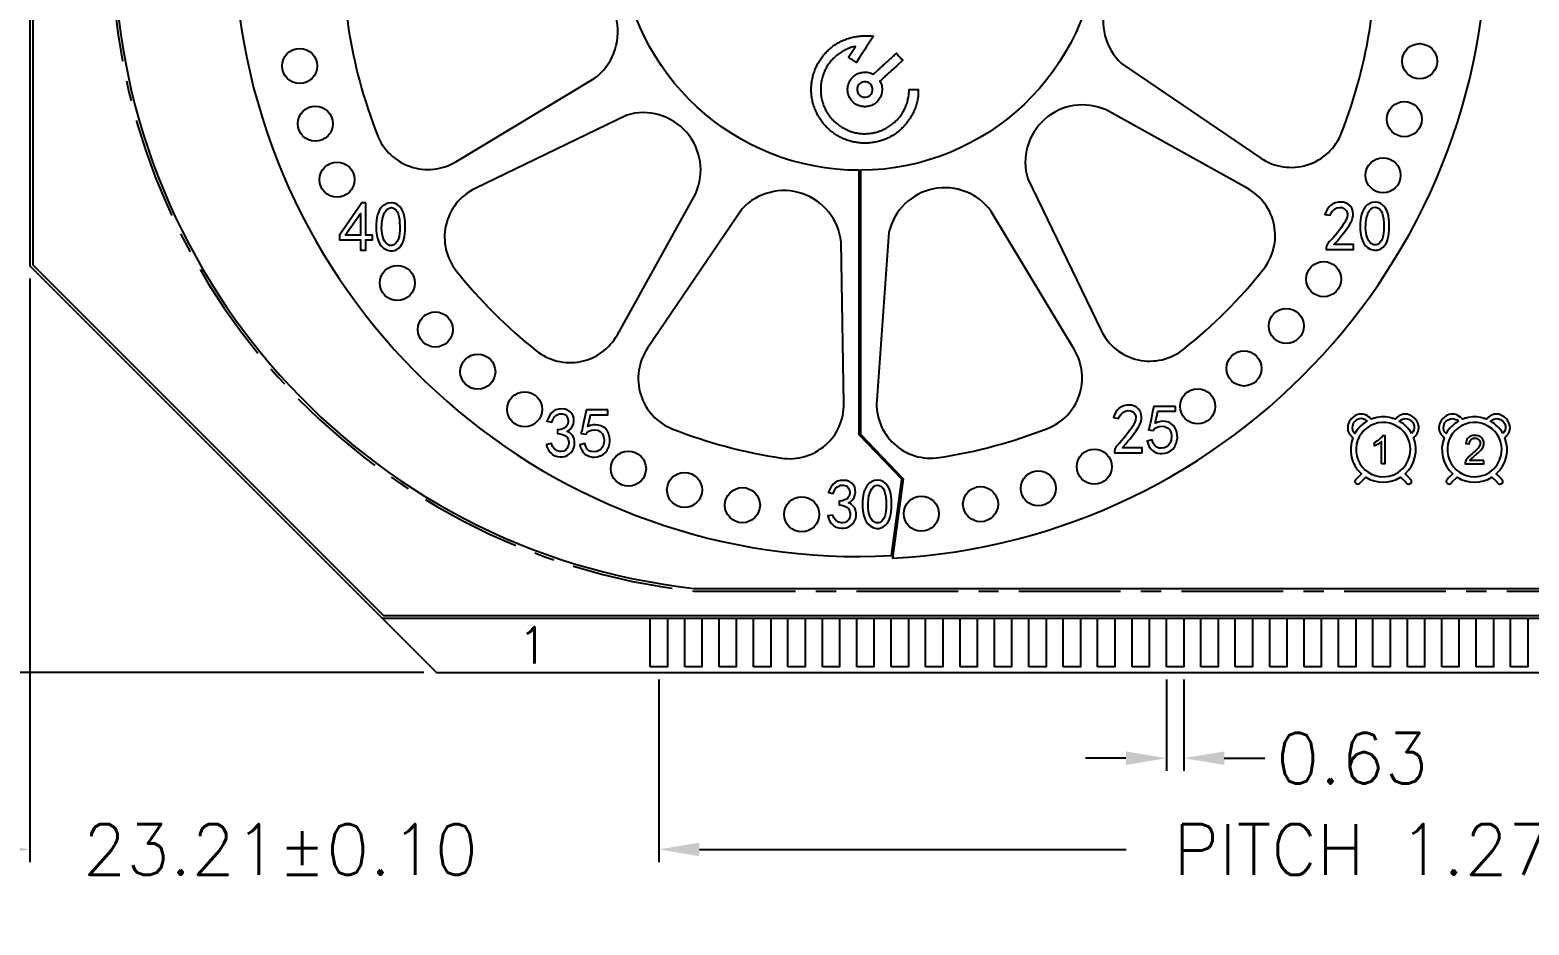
# Model space of a CAD drawing. Header units: millimetres. Extents: x 1653 to 3206, y -200 to 97.
# Drawn here: x 1943.1 to 1998.4, y -145.2 to -112.2 of the extents above; entities that cross this region are included whole.
import ezdxf
from ezdxf.enums import TextEntityAlignment as Align

# ---------------------------------------------------------------- set-up
doc = ezdxf.new("R2010")
doc.units = ezdxf.units.MM
doc.header["$LTSCALE"] = 3
doc.linetypes.add('CENTER', pattern=[2, 1.25, -0.25, 0.25, -0.25])
for name, color, linetype in [('DIM', 4, 'Continuous'), ('PR', 8, 'Continuous'), ('PR2', 7, 'Continuous'), ('PR3', 7, 'Continuous')]:
    doc.layers.add(name, color=color, linetype=linetype)
doc.styles.add('romans', font='romans.shx')
doc.styles.get("Standard").update_dxf_attribs({"font": 'simplex.shx'})
doc.dimstyles.new('LCDDIM', dxfattribs={"dimtxt": 1, "dimasz": 0.8, "dimexe": 0.35, "dimexo": 0.35, "dimgap": 0.396, "dimtad": 0, "dimzin": 0, "dimdsep": 46, "dimtxsty": 'Standard', "dimcen": 0, "dimclrd": 256, "dimclre": 256, "dimclrt": 256, "dimadec": 0, "dimazin": 0, "dimtfac": 1, "dimtofl": 0, "dimtmove": 0, "dimatfit": 0, "dimfxl": 0, "dimlwd": -1, "dimlwe": -1, "dimarcsym": 0})

# ---------------------------------------------------------------- blocks, each defined once
blk = doc.blocks.new('*D10')
at = {"layer": 'Defpoints', "color": 0}
for p in [(1943.106, -112.901), (1938.74, -135.901), (1958.106, -135.901)]:
    blk.add_point(p, dxfattribs=at)
at = {"layer": 'DIM'}
for p, q in [((1942.639, -112.901), (1938.273, -112.901)), ((1938.74, -114.397), (1938.74, -120.287)), ((1938.74, -134.405), (1938.74, -128.515)), ((1957.639, -135.901), (1938.273, -135.901))]:
    blk.add_line(p, q, dxfattribs=at)
for points in [[(1938.491, -114.397), (1938.989, -114.397), (1938.74, -112.901)], [(1938.491, -134.405), (1938.989, -134.405), (1938.74, -135.901)]]:
    blk.add_solid(points, dxfattribs=at)
at = {"layer": 'DIM', "insert": (1938.74, -124.401), "char_height": 1.87, "attachment_point": 5, "rotation": 90}
blk.add_mtext('23.00', dxfattribs=at)
blk = doc.blocks.new('*D11')
at = {"layer": 'Defpoints', "color": 0}
for p in [(1938.74, -104.901), (1943.106, -104.901), (1943.106, -112.901)]:
    blk.add_point(p, dxfattribs=at)
at = {"layer": 'DIM'}
for p, q in [((1938.74, -103.405), (1938.74, -101.909)), ((1942.639, -104.901), (1938.273, -104.901)), ((1942.639, -112.901), (1938.273, -112.901)), ((1938.74, -114.397), (1938.74, -115.893))]:
    blk.add_line(p, q, dxfattribs=at)
for points in [[(1938.491, -103.405), (1938.989, -103.405), (1938.74, -104.901)], [(1938.491, -114.397), (1938.989, -114.397), (1938.74, -112.901)]]:
    blk.add_solid(points, dxfattribs=at)
at = {"layer": 'DIM', "insert": (1938.74, -94.901), "char_height": 1.87, "attachment_point": 5, "rotation": 90}
blk.add_mtext('MAX 8.00', dxfattribs=at)
blk = doc.blocks.new('*D70')
at = {"layer": 'Defpoints', "color": 0, "ltscale": 5.568232}
for p in [(1943.106, -120.901), (1966.316, -135.701), (1943.106, -142.433)]:
    blk.add_point(p, dxfattribs=at)
at = {"layer": 'DIM', "ltscale": 5.568232}
for p, q in [((1943.106, -121.369), (1943.106, -142.901)), ((1966.316, -136.169), (1966.316, -142.901)), ((1941.61, -142.433), (1940.114, -142.433)), ((1967.812, -142.433), (1969.308, -142.433))]:
    blk.add_line(p, q, dxfattribs=at)
for points in [[(1941.61, -142.184), (1941.61, -142.682), (1943.106, -142.433)], [(1967.812, -142.184), (1967.812, -142.682), (1966.316, -142.433)]]:
    blk.add_solid(points, dxfattribs=at)
at = {"layer": 'DIM', "ltscale": 5.568232, "insert": (1952.35, -142.433), "char_height": 1.87, "attachment_point": 5}
blk.add_mtext('23.21%%p0.10', dxfattribs=at)
blk = doc.blocks.new('*D71')
at = {"layer": 'Defpoints', "color": 0, "ltscale": 5.568232}
for p in [(1966.316, -135.701), (2032.356, -135.701), (2032.356, -142.433)]:
    blk.add_point(p, dxfattribs=at)
at = {"layer": 'DIM', "ltscale": 5.568232}
for p, q in [((1966.316, -136.169), (1966.316, -142.901)), ((2032.356, -136.169), (2032.356, -142.901)), ((1967.812, -142.433), (1983.557, -142.433)), ((2030.86, -142.433), (2015.115, -142.433))]:
    blk.add_line(p, q, dxfattribs=at)
for points in [[(1967.812, -142.184), (1967.812, -142.682), (1966.316, -142.433)], [(2030.86, -142.184), (2030.86, -142.682), (2032.356, -142.433)]]:
    blk.add_solid(points, dxfattribs=at)
at = {"layer": 'DIM', "ltscale": 5.568232, "insert": (1999.336, -142.433), "char_height": 1.87, "attachment_point": 5}
blk.add_mtext('PITCH 1.27X52=66.04', dxfattribs=at)
blk = doc.blocks.new('*D73')
at = {"layer": 'Defpoints', "color": 0, "ltscale": 5.568232}
for p in [(1985.049, -135.701), (1985.684, -135.701), (1985.684, -139.067)]:
    blk.add_point(p, dxfattribs=at)
at = {"layer": 'DIM', "ltscale": 5.568232}
for p, q in [((1985.049, -136.169), (1985.049, -139.535)), ((1985.684, -136.169), (1985.684, -139.535)), ((1983.553, -139.067), (1982.057, -139.067)), ((1987.18, -139.067), (1988.676, -139.067))]:
    blk.add_line(p, q, dxfattribs=at)
for points in [[(1983.553, -138.818), (1983.553, -139.316), (1985.049, -139.067)], [(1987.18, -138.818), (1987.18, -139.316), (1985.684, -139.067)]]:
    blk.add_solid(points, dxfattribs=at)
at = {"layer": 'DIM', "ltscale": 5.568232, "insert": (1991.899, -139.067), "char_height": 1.87, "attachment_point": 5}
blk.add_mtext('0.63', dxfattribs=at)

msp = doc.modelspace()

# ---------------------------------------------------------------- linework, layer by layer
msp.add_line((1956.106, -133.901), (2045.106, -133.901))
at = {"linetype": 'Continuous'}
msp.add_lwpolyline([(1943.106, -96.901), (1943.106, -120.901), (1958.106, -135.901), (2043.106, -135.901), (2058.106, -120.901), (2058.106, -96.901), (2043.106, -81.901), (1958.106, -81.901)], close=True, dxfattribs=at)
at = {"linetype": 'CENTER'}
msp.add_lwpolyline([(2034.546, -84.901), (1967.606, -84.901, 0.895837), (1967.606, -132.901), (2034.546, -132.901, 0.856686)], format="xyb", close=True, dxfattribs=at)
for points in [[(1955.926, -116.076, 0.464472), (1958.819, -117.062), (1963.926, -113.995, 0.643485), (1963.166, -110.22), (1956.969, -109.768, 0.482284), (1954.847, -112.069, 0.0547)], [(1992.583, -111.982, 0.464472), (1990.571, -109.681), (1984.615, -109.785, 0.643485), (1983.385, -113.433), (1988.526, -116.924, 0.482284), (1991.514, -115.992, 0.0547)], [(1988.622, -121.037, 0.464472), (1988.03, -118.038), (1982.82, -115.15, 0.643485), (1979.93, -117.695), (1982.638, -123.288, 0.482284), (1985.691, -123.975, 0.0547)], [(1961.787, -124.033, 0.464472), (1964.786, -123.442), (1967.674, -118.232, 0.643485), (1965.129, -115.342), (1959.536, -118.049, 0.482284), (1958.849, -121.103, 0.0547)], [(1970.842, -127.995, 0.464472), (1973.143, -125.983), (1973.039, -120.026, 0.643485), (1969.39, -118.797), (1965.9, -123.938, 0.482284), (1966.832, -126.926, 0.0547)], [(1980.664, -126.898, 0.464472), (1981.651, -124.005), (1978.583, -118.898, 0.643485), (1974.808, -119.658), (1974.356, -125.855, 0.482284), (1976.657, -127.977, 0.0547)], [(1991.758, -126.74, 0.263924), (1991.841, -127.155, 0.05139), (1991.93, -127.241, 0.313494), (1992.244, -128.578), (1992.081, -128.742, 0.028654), (1992.026, -128.802, 0.02584), (1992.015, -128.817, 0.37713), (1992.025, -128.914, 0.079179), (1992.073, -128.95, 0.280677), (1992.154, -128.95, 0.077129), (1992.196, -128.914, -0.005709), (1992.242, -128.864), (1992.406, -128.7, 0.28954), (1993.691, -128.7), (1993.855, -128.864, -0.018175), (1993.891, -128.903), (1993.9, -128.913, 0.055985), (1993.936, -128.946, 0.300846), (1994.022, -128.951, 0.080674), (1994.07, -128.915, 0.317747), (1994.09, -128.834, 0.107409), (1994.042, -128.768, 0.004445), (1994.016, -128.741), (1993.853, -128.578, 0.313494), (1994.167, -127.241, 0.042872), (1994.246, -127.166, 0.302661), (1994.321, -126.693, 0.209217), (1993.996, -126.395, 0.270778), (1993.571, -126.481, 0.047315), (1993.491, -126.564, 0.021781), (1993.362, -126.52, 0.150408), (1992.742, -126.518, 0.02318), (1992.606, -126.564, 0.045946), (1992.527, -126.482, 0.302012), (1992.053, -126.413, 0.209477)], [(1991.959, -127.039, 0.042316), (1992.002, -127.09, -0.142816), (1992.455, -126.637, 0.049341), (1992.396, -126.589, 0.268904), (1992.098, -126.568, 0.160211), (1991.94, -126.72, 0.289223)], [(1994.051, -127.683, 2.414605), (1993.048, -128.686, 0.414094)], [(1994.095, -127.09, 0.14274), (1993.642, -126.637, -0.035863), (1993.685, -126.599, -0.296562), (1994.012, -126.575, -0.160212), (1994.164, -126.734, -0.268924), (1994.143, -127.032, -0.049335)], [(1997.224, -128.864, -0.01823), (1997.26, -128.903), (1997.269, -128.913, 0.05603), (1997.305, -128.946, 0.301348), (1997.391, -128.951, 0.080266), (1997.439, -128.915, 0.317606), (1997.459, -128.834, 0.088835), (1997.429, -128.788, 0.017769), (1997.385, -128.742), (1997.222, -128.578, 0.313387), (1997.536, -127.241, 0.042874), (1997.615, -127.166, 0.302625), (1997.69, -126.693, 0.209215), (1997.365, -126.395, 0.270789), (1996.94, -126.481, 0.047312), (1996.86, -126.564, 0.021782), (1996.731, -126.52, 0.150394), (1996.111, -126.518, 0.023168), (1995.975, -126.564, 0.04595), (1995.896, -126.482, 0.30205), (1995.422, -126.413, 0.209454), (1995.127, -126.74, 0.263908), (1995.21, -127.155, 0.051395), (1995.298, -127.241, 0.313387), (1995.613, -128.578), (1995.45, -128.741, 0.028457), (1995.394, -128.802, 0.025792), (1995.384, -128.817, 0.377004), (1995.394, -128.914, 0.079563), (1995.442, -128.95, 0.28026), (1995.523, -128.95, 0.077052), (1995.565, -128.914, -0.005663), (1995.611, -128.864), (1995.774, -128.7, 0.289519), (1997.06, -128.7)], [(1995.824, -126.637, 0.142835), (1995.37, -127.09, -0.042311), (1995.328, -127.039, -0.289183), (1995.309, -126.72, -0.160229), (1995.467, -126.568, -0.268927), (1995.765, -126.589, -0.049337)], [(1997.42, -127.683, 2.414511), (1996.417, -128.686, 0.414113)], [(1997.464, -127.09, 0.142908), (1997.01, -126.637, -0.035853), (1997.054, -126.599, -0.29652), (1997.381, -126.575, -0.160233), (1997.533, -126.734, -0.268899), (1997.512, -127.032, -0.049329)], [(1992.984, -128.21), (1992.984, -127.389, -0.054788), (1992.864, -127.476, -0.046354), (1992.726, -127.544), (1992.726, -127.42, 0.073159), (1992.917, -127.295, 0.098203), (1993.03, -127.156), (1993.113, -127.156), (1993.113, -128.21)], [(1996.764, -128.087), (1996.249, -128.087, -0.057124), (1996.305, -128.016, -0.0209), (1996.453, -127.885, 0.030691), (1996.651, -127.701, 0.081441), (1996.738, -127.569, 0.099363), (1996.763, -127.448, 0.214259), (1996.675, -127.24, 0.161754), (1996.501, -127.161, 0.055241), (1996.389, -127.158, 0.164847), (1996.194, -127.237, 0.160953), (1996.104, -127.402, 0.030652), (1996.095, -127.46), (1996.227, -127.474, -0.120688), (1996.254, -127.359, -0.244997), (1996.397, -127.265, -0.034763), (1996.435, -127.263, -0.197143), (1996.576, -127.316, -0.211298), (1996.63, -127.444, -0.136006), (1996.595, -127.562, -0.05508), (1996.535, -127.642, -0.03436), (1996.339, -127.822, 0.042512), (1996.17, -127.981, 0.08733), (1996.085, -128.121, 0.100923), (1996.07, -128.21), (1996.764, -128.21)]]:
    msp.add_lwpolyline(points, format="xyb", close=True)
for points in [[(1974.234, -112.424), (1974.21, -112.462), (1974.185, -112.499), (1974.161, -112.537), (1974.136, -112.575), (1974.112, -112.613), (1974.063, -112.689), (1974.015, -112.764), (1973.966, -112.84), (1973.917, -112.915), (1973.868, -112.991), (1973.795, -113.105), (1973.722, -113.218), (1973.609, -113.395), (1973.571, -113.371), (1973.532, -113.347), (1973.494, -113.323), (1973.456, -113.299), (1973.418, -113.275), (1973.38, -113.251), (1973.342, -113.227), (1973.313, -113.209), (1973.434, -113.019), (1973.458, -112.981), (1973.483, -112.943), (1973.507, -112.906), (1973.531, -112.868), (1973.556, -112.83), (1973.57, -112.808), (1973.526, -112.817), (1973.482, -112.827), (1973.438, -112.839), (1973.395, -112.852), (1973.353, -112.866), (1973.311, -112.882), (1973.269, -112.899), (1973.228, -112.918), (1973.188, -112.937), (1973.148, -112.958), (1973.108, -112.98), (1973.07, -113.003), (1973.031, -113.027), (1972.994, -113.052), (1972.957, -113.078), (1972.921, -113.105), (1972.886, -113.133), (1972.852, -113.162), (1972.818, -113.192), (1972.785, -113.223), (1972.753, -113.254), (1972.722, -113.287), (1972.692, -113.32), (1972.663, -113.355), (1972.635, -113.389), (1972.607, -113.425), (1972.581, -113.462), (1972.555, -113.499), (1972.531, -113.537), (1972.508, -113.575), (1972.486, -113.614), (1972.464, -113.654), (1972.444, -113.694), (1972.426, -113.735), (1972.408, -113.777), (1972.391, -113.818), (1972.376, -113.861), (1972.362, -113.903), (1972.349, -113.947), (1972.337, -113.99), (1972.327, -114.034), (1972.318, -114.078), (1972.309, -114.122), (1972.303, -114.167), (1972.297, -114.211), (1972.293, -114.256), (1972.29, -114.301), (1972.288, -114.346), (1972.287, -114.391), (1972.288, -114.436), (1972.288, -114.454), (1972.29, -114.499), (1972.294, -114.544), (1972.298, -114.589), (1972.304, -114.634), (1972.311, -114.678), (1972.32, -114.722), (1972.329, -114.766), (1972.34, -114.81), (1972.352, -114.853), (1972.365, -114.896), (1972.379, -114.939), (1972.395, -114.981), (1972.412, -115.023), (1972.43, -115.064), (1972.449, -115.105), (1972.469, -115.145), (1972.49, -115.185), (1972.513, -115.224), (1972.536, -115.262), (1972.56, -115.3), (1972.586, -115.337), (1972.612, -115.373), (1972.64, -115.409), (1972.668, -115.444), (1972.698, -115.478), (1972.728, -115.511), (1972.759, -115.544), (1972.791, -115.575), (1972.824, -115.606), (1972.858, -115.636), (1972.893, -115.664), (1972.928, -115.692), (1972.964, -115.719), (1973.001, -115.745), (1973.039, -115.77), (1973.077, -115.794), (1973.116, -115.816), (1973.155, -115.838), (1973.195, -115.859), (1973.236, -115.878), (1973.277, -115.896), (1973.318, -115.914), (1973.36, -115.93), (1973.403, -115.945), (1973.446, -115.958), (1973.489, -115.971), (1973.532, -115.982), (1973.576, -115.992), (1973.62, -116.001), (1973.665, -116.009), (1973.709, -116.015), (1973.754, -116.02), (1973.799, -116.024), (1973.844, -116.027), (1973.869, -116.028), (1973.914, -116.029), (1973.959, -116.028), (1974.004, -116.026), (1974.049, -116.023), (1974.094, -116.019), (1974.138, -116.013), (1974.183, -116.006), (1974.227, -115.998), (1974.271, -115.989), (1974.315, -115.979), (1974.358, -115.967), (1974.402, -115.954), (1974.444, -115.94), (1974.487, -115.925), (1974.529, -115.908), (1974.57, -115.891), (1974.611, -115.872), (1974.652, -115.853), (1974.691, -115.832), (1974.731, -115.81), (1974.77, -115.787), (1974.808, -115.763), (1974.845, -115.738), (1974.882, -115.712), (1974.918, -115.685), (1974.953, -115.657), (1974.988, -115.628), (1975.021, -115.598), (1975.054, -115.568), (1975.086, -115.536), (1975.117, -115.503), (1975.147, -115.47), (1975.176, -115.436), (1975.204, -115.401), (1975.232, -115.365), (1975.258, -115.328), (1975.283, -115.291), (1975.307, -115.253), (1975.33, -115.214), (1975.352, -115.175), (1975.373, -115.135), (1975.392, -115.095), (1975.411, -115.054), (1975.429, -115.012), (1975.445, -114.97), (1975.46, -114.928), (1975.474, -114.885), (1975.487, -114.842), (1975.499, -114.798), (1975.509, -114.755), (1975.519, -114.711), (1975.527, -114.667), (1975.535, -114.622), (1975.541, -114.578), (1975.546, -114.533), (1975.55, -114.488), (1975.553, -114.443), (1975.555, -114.402), (1975.888, -114.402), (1975.89, -114.447), (1975.89, -114.492), (1975.889, -114.537), (1975.887, -114.582), (1975.884, -114.627), (1975.879, -114.672), (1975.873, -114.717), (1975.866, -114.761), (1975.858, -114.805), (1975.848, -114.849), (1975.838, -114.893), (1975.826, -114.936), (1975.813, -114.98), (1975.799, -115.022), (1975.785, -115.065), (1975.769, -115.107), (1975.752, -115.149), (1975.734, -115.19), (1975.716, -115.231), (1975.696, -115.272), (1975.675, -115.312), (1975.654, -115.351), (1975.632, -115.39), (1975.608, -115.429), (1975.584, -115.467), (1975.559, -115.504), (1975.534, -115.541), (1975.507, -115.578), (1975.48, -115.613), (1975.452, -115.648), (1975.423, -115.683), (1975.393, -115.717), (1975.363, -115.75), (1975.332, -115.782), (1975.3, -115.814), (1975.267, -115.845), (1975.234, -115.876), (1975.2, -115.905), (1975.166, -115.934), (1975.13, -115.962), (1975.094, -115.989), (1975.058, -116.016), (1975.021, -116.041), (1974.983, -116.066), (1974.945, -116.09), (1974.907, -116.113), (1974.867, -116.135), (1974.828, -116.156), (1974.787, -116.176), (1974.747, -116.196), (1974.706, -116.214), (1974.664, -116.231), (1974.622, -116.248), (1974.58, -116.263), (1974.538, -116.278), (1974.495, -116.291), (1974.451, -116.304), (1974.408, -116.315), (1974.364, -116.326), (1974.32, -116.335), (1974.276, -116.344), (1974.232, -116.351), (1974.187, -116.358), (1974.142, -116.363), (1974.098, -116.368), (1974.053, -116.371), (1974.008, -116.374), (1973.964, -116.375), (1973.919, -116.376), (1973.874, -116.376), (1973.83, -116.374), (1973.785, -116.372), (1973.74, -116.368), (1973.695, -116.364), (1973.65, -116.358), (1973.606, -116.352), (1973.561, -116.344), (1973.517, -116.336), (1973.473, -116.326), (1973.43, -116.315), (1973.386, -116.304), (1973.343, -116.291), (1973.3, -116.277), (1973.257, -116.263), (1973.215, -116.247), (1973.173, -116.231), (1973.132, -116.213), (1973.091, -116.195), (1973.05, -116.175), (1973.01, -116.155), (1972.97, -116.134), (1972.931, -116.112), (1972.892, -116.089), (1972.854, -116.065), (1972.817, -116.04), (1972.78, -116.015), (1972.743, -115.989), (1972.707, -115.962), (1972.672, -115.934), (1972.637, -115.905), (1972.603, -115.875), (1972.57, -115.845), (1972.537, -115.814), (1972.505, -115.782), (1972.474, -115.75), (1972.444, -115.717), (1972.414, -115.683), (1972.385, -115.648), (1972.357, -115.613), (1972.33, -115.578), (1972.303, -115.541), (1972.278, -115.504), (1972.253, -115.467), (1972.229, -115.429), (1972.206, -115.39), (1972.184, -115.351), (1972.162, -115.311), (1972.142, -115.271), (1972.122, -115.231), (1972.104, -115.189), (1972.086, -115.148), (1972.07, -115.106), (1972.054, -115.064), (1972.04, -115.021), (1972.026, -114.979), (1972.013, -114.935), (1972.002, -114.892), (1971.991, -114.848), (1971.981, -114.804), (1971.973, -114.76), (1971.965, -114.716), (1971.959, -114.671), (1971.953, -114.627), (1971.948, -114.582), (1971.945, -114.537), (1971.942, -114.492), (1971.941, -114.447), (1971.94, -114.402), (1971.941, -114.357), (1971.942, -114.312), (1971.945, -114.267), (1971.946, -114.256), (1971.949, -114.211), (1971.954, -114.166), (1971.96, -114.121), (1971.966, -114.077), (1971.974, -114.033), (1971.983, -113.988), (1971.992, -113.944), (1972.003, -113.901), (1972.014, -113.857), (1972.027, -113.814), (1972.04, -113.771), (1972.055, -113.728), (1972.07, -113.686), (1972.087, -113.644), (1972.104, -113.603), (1972.122, -113.562), (1972.141, -113.521), (1972.162, -113.481), (1972.183, -113.441), (1972.205, -113.402), (1972.227, -113.363), (1972.251, -113.325), (1972.276, -113.287), (1972.301, -113.25), (1972.328, -113.214), (1972.355, -113.178), (1972.383, -113.142), (1972.412, -113.108), (1972.441, -113.074), (1972.472, -113.041), (1972.503, -113.008), (1972.535, -112.977), (1972.568, -112.946), (1972.601, -112.916), (1972.635, -112.886), (1972.67, -112.857), (1972.705, -112.83), (1972.741, -112.803), (1972.778, -112.777), (1972.815, -112.751), (1972.853, -112.727), (1972.891, -112.703), (1972.93, -112.681), (1972.969, -112.659), (1973.009, -112.638), (1973.049, -112.618), (1973.09, -112.599), (1973.131, -112.581), (1973.173, -112.564), (1973.215, -112.547), (1973.257, -112.532), (1973.3, -112.518), (1973.343, -112.504), (1973.386, -112.492), (1973.429, -112.48), (1973.473, -112.469), (1973.517, -112.459), (1973.561, -112.451), (1973.605, -112.443), (1973.65, -112.436), (1973.695, -112.43), (1973.739, -112.424), (1973.784, -112.42), (1973.829, -112.417), (1973.874, -112.414), (1973.919, -112.412), (1973.964, -112.411), (1974.009, -112.411), (1974.054, -112.412), (1974.099, -112.414), (1974.144, -112.416), (1974.189, -112.42), (1974.233, -112.424)], [(1975.111, -113.095), (1975.172, -113.162), (1975.202, -113.195), (1975.233, -113.228), (1975.263, -113.261), (1975.293, -113.294), (1975.317, -113.319), (1975.084, -113.531), (1974.984, -113.622), (1974.917, -113.683), (1974.851, -113.743), (1974.817, -113.774), (1974.784, -113.804), (1974.751, -113.834), (1974.718, -113.865), (1974.684, -113.895), (1974.651, -113.925), (1974.618, -113.956), (1974.585, -113.986), (1974.551, -114.016), (1974.518, -114.047), (1974.485, -114.077), (1974.476, -114.085), (1974.496, -114.126), (1974.513, -114.167), (1974.528, -114.21), (1974.539, -114.253), (1974.548, -114.297), (1974.553, -114.342), (1974.555, -114.387), (1974.553, -114.432), (1974.549, -114.477), (1974.542, -114.521), (1974.532, -114.563), (1974.519, -114.606), (1974.503, -114.648), (1974.483, -114.688), (1974.461, -114.727), (1974.437, -114.765), (1974.409, -114.801), (1974.379, -114.834), (1974.347, -114.866), (1974.313, -114.895), (1974.277, -114.922), (1974.239, -114.946), (1974.199, -114.967), (1974.158, -114.986), (1974.116, -115.001), (1974.073, -115.014), (1974.029, -115.023), (1973.984, -115.029), (1973.939, -115.032), (1973.894, -115.031), (1973.857, -115.028), (1973.812, -115.022), (1973.768, -115.012), (1973.725, -115), (1973.682, -114.985), (1973.641, -114.967), (1973.601, -114.946), (1973.563, -114.922), (1973.527, -114.896), (1973.492, -114.867), (1973.46, -114.836), (1973.43, -114.802), (1973.402, -114.767), (1973.377, -114.729), (1973.355, -114.69), (1973.336, -114.65), (1973.319, -114.608), (1973.306, -114.565), (1973.295, -114.521), (1973.288, -114.477), (1973.284, -114.432), (1973.283, -114.423), (1973.282, -114.378), (1973.285, -114.333), (1973.291, -114.289), (1973.3, -114.245), (1973.312, -114.201), (1973.327, -114.159), (1973.346, -114.118), (1973.367, -114.078), (1973.39, -114.04), (1973.417, -114.003), (1973.446, -113.969), (1973.477, -113.937), (1973.51, -113.906), (1973.546, -113.879), (1973.583, -113.854), (1973.622, -113.831), (1973.663, -113.812), (1973.705, -113.796), (1973.748, -113.782), (1973.785, -113.774), (1973.829, -113.766), (1973.874, -113.761), (1973.919, -113.758), (1973.964, -113.759), (1974.009, -113.763), (1974.053, -113.771), (1974.096, -113.782), (1974.139, -113.797), (1974.175, -113.814), (1974.218, -113.827), (1974.26, -113.812), (1974.278, -113.797), (1974.311, -113.766), (1974.344, -113.736), (1974.377, -113.705), (1974.41, -113.675), (1974.443, -113.644), (1974.476, -113.614), (1974.509, -113.583), (1974.542, -113.553), (1974.576, -113.522), (1974.609, -113.492), (1974.642, -113.462), (1974.675, -113.431), (1974.708, -113.401), (1974.742, -113.371), (1974.841, -113.279), (1974.875, -113.249), (1974.908, -113.219), (1974.941, -113.188), (1974.948, -113.182), (1974.982, -113.151), (1975.015, -113.121), (1975.048, -113.091), (1975.08, -113.062)], [(1974.205, -114.399), (1974.202, -114.354), (1974.192, -114.311), (1974.175, -114.269), (1974.152, -114.231), (1974.123, -114.196), (1974.089, -114.166), (1974.051, -114.142), (1974.01, -114.124), (1973.966, -114.113), (1973.922, -114.109), (1973.877, -114.112), (1973.833, -114.122), (1973.791, -114.139), (1973.753, -114.162), (1973.718, -114.191), (1973.688, -114.225), (1973.664, -114.262), (1973.646, -114.304), (1973.635, -114.347), (1973.63, -114.392), (1973.63, -114.392), (1973.633, -114.437), (1973.644, -114.481), (1973.661, -114.522), (1973.685, -114.56), (1973.714, -114.595), (1973.747, -114.625), (1973.785, -114.649), (1973.826, -114.668), (1973.869, -114.68), (1973.914, -114.685), (1973.915, -114.685), (1973.959, -114.682), (1974.003, -114.671), (1974.044, -114.654), (1974.083, -114.63), (1974.117, -114.601), (1974.147, -114.567), (1974.171, -114.529), (1974.189, -114.488), (1974.201, -114.445), (1974.205, -114.4)], [(1955.501, -118.584), (1955.349, -118.584), (1954.532, -119.768), (1954.532, -119.939), (1955.309, -119.939), (1955.309, -120.323), (1955.501, -120.323), (1955.501, -119.939), (1955.743, -119.939), (1955.743, -119.768), (1955.501, -119.768)], [(1956.45, -118.574), (1956.431, -118.575), (1956.323, -118.589), (1956.229, -118.622), (1956.147, -118.675), (1956.145, -118.677), (1956.071, -118.75), (1956.011, -118.833), (1955.965, -118.929), (1955.96, -118.941), (1955.931, -119.026), (1955.908, -119.124), (1955.893, -119.232), (1955.884, -119.353), (1955.884, -119.36), (1955.882, -119.488), (1955.884, -119.599), (1955.892, -119.695), (1955.904, -119.778), (1955.906, -119.784), (1955.93, -119.887), (1955.964, -119.987), (1956.005, -120.081), (1956.017, -120.102), (1956.074, -120.181), (1956.152, -120.248), (1956.248, -120.304), (1956.297, -120.327), (1956.395, -120.351), (1956.493, -120.351), (1956.591, -120.323), (1956.648, -120.297), (1956.729, -120.238), (1956.798, -120.163), (1956.854, -120.071), (1956.875, -120.017), (1956.903, -119.927), (1956.926, -119.826), (1956.943, -119.716), (1956.955, -119.596), (1956.957, -119.5), (1956.955, -119.389), (1956.949, -119.285), (1956.939, -119.185), (1956.924, -119.09), (1956.924, -119.089), (1956.898, -118.982), (1956.861, -118.885), (1956.812, -118.796), (1956.752, -118.716), (1956.723, -118.687), (1956.639, -118.624), (1956.548, -118.587)], [(1956.471, -120.15), (1956.378, -120.15), (1956.288, -120.101), (1956.253, -120.07), (1956.196, -119.997), (1956.151, -119.903), (1956.117, -119.788), (1956.102, -119.718), (1956.09, -119.621), (1956.085, -119.517), (1956.087, -119.408), (1956.096, -119.292), (1956.098, -119.275), (1956.118, -119.153), (1956.147, -119.048), (1956.183, -118.96), (1956.227, -118.888), (1956.275, -118.83), (1956.357, -118.775), (1956.45, -118.756), (1956.499, -118.766), (1956.582, -118.813), (1956.652, -118.898), (1956.692, -118.986), (1956.723, -119.085), (1956.743, -119.191), (1956.745, -119.227), (1956.749, -119.327), (1956.751, -119.434), (1956.752, -119.545), (1956.751, -119.604), (1956.743, -119.712), (1956.726, -119.814), (1956.702, -119.909), (1956.658, -120.004), (1956.597, -120.083), (1956.521, -120.131)], [(1991.512, -118.548), (1991.402, -118.553), (1991.393, -118.554), (1991.287, -118.572), (1991.193, -118.609), (1991.11, -118.665), (1991.05, -118.724), (1990.993, -118.803), (1990.941, -118.898), (1990.897, -119.009), (1991.089, -119.039), (1991.114, -118.98), (1991.17, -118.892), (1991.241, -118.826), (1991.251, -118.817), (1991.342, -118.768), (1991.442, -118.745), (1991.532, -118.751), (1991.624, -118.796), (1991.689, -118.873), (1991.726, -118.967), (1991.727, -119.003), (1991.713, -119.1), (1991.675, -119.21), (1991.658, -119.245), (1991.618, -119.319), (1991.563, -119.403), (1991.494, -119.498), (1991.413, -119.605), (1991.344, -119.693), (1991.269, -119.785), (1991.2, -119.865), (1991.137, -119.933), (1991.079, -119.989), (1991.073, -119.994), (1991.002, -120.077), (1990.957, -120.167), (1990.937, -120.262), (1990.937, -120.302), (1991.957, -120.302), (1991.957, -120.12), (1991.231, -120.12), (1991.265, -120.081), (1991.355, -119.976), (1991.437, -119.878), (1991.513, -119.786), (1991.58, -119.702), (1991.641, -119.623), (1991.694, -119.553), (1991.738, -119.49), (1991.776, -119.433), (1991.836, -119.334), (1991.886, -119.236), (1991.919, -119.144), (1991.937, -119.059), (1991.938, -118.993), (1991.927, -118.888), (1991.897, -118.796), (1991.889, -118.78), (1991.827, -118.691), (1991.756, -118.624), (1991.678, -118.586), (1991.584, -118.553)], [(1992.765, -118.553), (1992.746, -118.554), (1992.639, -118.567), (1992.545, -118.6), (1992.462, -118.654), (1992.46, -118.656), (1992.387, -118.729), (1992.327, -118.812), (1992.28, -118.907), (1992.275, -118.92), (1992.246, -119.004), (1992.224, -119.103), (1992.208, -119.211), (1992.2, -119.332), (1992.2, -119.339), (1992.198, -119.466), (1992.2, -119.578), (1992.207, -119.674), (1992.219, -119.757), (1992.222, -119.763), (1992.245, -119.866), (1992.279, -119.965), (1992.321, -120.059), (1992.332, -120.081), (1992.39, -120.16), (1992.467, -120.227), (1992.564, -120.283), (1992.612, -120.305), (1992.71, -120.33), (1992.808, -120.33), (1992.907, -120.302), (1992.963, -120.275), (1993.044, -120.216), (1993.113, -120.142), (1993.169, -120.05), (1993.191, -119.995), (1993.219, -119.905), (1993.241, -119.805), (1993.259, -119.695), (1993.27, -119.575), (1993.272, -119.479), (1993.27, -119.368), (1993.264, -119.264), (1993.255, -119.164), (1993.239, -119.069), (1993.239, -119.068), (1993.213, -118.961), (1993.176, -118.864), (1993.128, -118.775), (1993.068, -118.695), (1993.039, -118.666), (1992.954, -118.603), (1992.863, -118.565)], [(1992.787, -120.129), (1992.694, -120.129), (1992.604, -120.08), (1992.569, -120.049), (1992.512, -119.976), (1992.466, -119.882), (1992.432, -119.767), (1992.418, -119.697), (1992.405, -119.6), (1992.4, -119.496), (1992.402, -119.387), (1992.412, -119.271), (1992.414, -119.254), (1992.433, -119.132), (1992.462, -119.027), (1992.498, -118.938), (1992.543, -118.867), (1992.59, -118.809), (1992.672, -118.753), (1992.765, -118.735), (1992.815, -118.745), (1992.897, -118.792), (1992.968, -118.876), (1993.008, -118.965), (1993.039, -119.063), (1993.059, -119.17), (1993.061, -119.206), (1993.065, -119.306), (1993.067, -119.413), (1993.068, -119.524), (1993.067, -119.583), (1993.059, -119.691), (1993.042, -119.793), (1993.017, -119.888), (1992.974, -119.983), (1992.913, -120.062), (1992.836, -120.11)], [(1954.744, -119.768), (1955.309, -118.969), (1955.309, -119.768)], [(1984.148, -127.797), (1984.148, -127.615), (1983.421, -127.615), (1983.455, -127.575), (1983.545, -127.47), (1983.628, -127.371), (1983.703, -127.28), (1983.771, -127.196), (1983.832, -127.118), (1983.884, -127.048), (1983.929, -126.984), (1983.967, -126.927), (1984.027, -126.829), (1984.076, -126.73), (1984.109, -126.639), (1984.128, -126.553), (1984.129, -126.487), (1984.118, -126.383), (1984.088, -126.291), (1984.08, -126.275), (1984.018, -126.185), (1983.946, -126.118), (1983.869, -126.08), (1983.775, -126.048), (1983.702, -126.043), (1983.593, -126.048), (1983.584, -126.048), (1983.478, -126.065), (1983.384, -126.103), (1983.3, -126.158), (1983.241, -126.218), (1983.184, -126.297), (1983.132, -126.392), (1983.088, -126.502), (1983.28, -126.532), (1983.305, -126.475), (1983.36, -126.387), (1983.432, -126.321), (1983.442, -126.312), (1983.533, -126.263), (1983.633, -126.24), (1983.723, -126.246), (1983.815, -126.291), (1983.88, -126.367), (1983.916, -126.462), (1983.917, -126.497), (1983.904, -126.594), (1983.866, -126.705), (1983.849, -126.739), (1983.809, -126.813), (1983.754, -126.897), (1983.685, -126.993), (1983.603, -127.099), (1983.535, -127.186), (1983.46, -127.278), (1983.39, -127.359), (1983.327, -127.427), (1983.269, -127.483), (1983.263, -127.489), (1983.193, -127.572), (1983.148, -127.661), (1983.128, -127.757), (1983.128, -127.797)], [(1985.38, -126.088), (1984.583, -126.088), (1984.564, -126.175), (1984.527, -126.345), (1984.495, -126.496), (1984.467, -126.625), (1984.443, -126.733), (1984.424, -126.821), (1984.408, -126.887), (1984.398, -126.932), (1984.391, -126.957), (1984.562, -126.978), (1984.598, -126.934), (1984.679, -126.872), (1984.774, -126.836), (1984.792, -126.832), (1984.899, -126.821), (1984.996, -126.836), (1985.002, -126.838), (1985.092, -126.884), (1985.168, -126.957), (1985.182, -126.98), (1985.22, -127.072), (1985.239, -127.18), (1985.238, -127.211), (1985.226, -127.318), (1985.199, -127.413), (1985.186, -127.436), (1985.126, -127.52), (1985.047, -127.584), (1984.975, -127.617), (1984.877, -127.634), (1984.765, -127.625), (1984.754, -127.622), (1984.678, -127.59), (1984.614, -127.529), (1984.562, -127.44), (1984.522, -127.322), (1984.34, -127.372), (1984.369, -127.478), (1984.411, -127.576), (1984.466, -127.656), (1984.532, -127.715), (1984.62, -127.772), (1984.715, -127.811), (1984.814, -127.827), (1984.889, -127.828), (1984.992, -127.816), (1985.087, -127.787), (1985.107, -127.78), (1985.2, -127.731), (1985.279, -127.665), (1985.294, -127.651), (1985.356, -127.573), (1985.4, -127.474), (1985.406, -127.455), (1985.435, -127.353), (1985.451, -127.251), (1985.451, -127.247), (1985.445, -127.14), (1985.43, -127.039), (1985.396, -126.946), (1985.349, -126.846), (1985.333, -126.823), (1985.262, -126.754), (1985.168, -126.695), (1985.12, -126.676), (1985.019, -126.648), (1984.915, -126.634), (1984.838, -126.64), (1984.738, -126.664), (1984.632, -126.705), (1984.639, -126.685), (1984.662, -126.601), (1984.686, -126.502), (1984.71, -126.392), (1984.734, -126.27), (1985.38, -126.27)], [(1962.75, -126.184), (1962.639, -126.189), (1962.62, -126.191), (1962.516, -126.217), (1962.428, -126.264), (1962.357, -126.33), (1962.333, -126.357), (1962.274, -126.439), (1962.226, -126.531), (1962.184, -126.634), (1962.366, -126.664), (1962.397, -126.586), (1962.452, -126.49), (1962.516, -126.422), (1962.588, -126.381), (1962.645, -126.364), (1962.744, -126.36), (1962.842, -126.391), (1962.89, -126.426), (1962.948, -126.504), (1962.973, -126.603), (1962.972, -126.669), (1962.947, -126.766), (1962.891, -126.846), (1962.875, -126.86), (1962.797, -126.906), (1962.698, -126.938), (1962.579, -126.957), (1962.579, -127.088), (1962.603, -127.093), (1962.721, -127.116), (1962.818, -127.149), (1962.891, -127.19), (1962.917, -127.215), (1962.97, -127.299), (1962.992, -127.402), (1962.992, -127.458), (1962.972, -127.559), (1962.922, -127.644), (1962.89, -127.683), (1962.808, -127.737), (1962.71, -127.756), (1962.656, -127.756), (1962.558, -127.732), (1962.478, -127.675), (1962.447, -127.644), (1962.388, -127.562), (1962.347, -127.463), (1962.165, -127.494), (1962.185, -127.58), (1962.225, -127.677), (1962.278, -127.76), (1962.347, -127.826), (1962.39, -127.86), (1962.478, -127.909), (1962.575, -127.938), (1962.679, -127.948), (1962.742, -127.948), (1962.842, -127.932), (1962.936, -127.894), (1963.023, -127.837), (1963.076, -127.788), (1963.137, -127.708), (1963.179, -127.616), (1963.204, -127.513), (1963.206, -127.499), (1963.207, -127.384), (1963.19, -127.285), (1963.155, -127.2), (1963.103, -127.135), (1963.025, -127.069), (1962.932, -127.018), (1962.996, -126.973), (1963.075, -126.899), (1963.131, -126.82), (1963.164, -126.735), (1963.18, -126.631), (1963.177, -126.528), (1963.155, -126.431), (1963.116, -126.364), (1963.048, -126.289), (1962.962, -126.229), (1962.947, -126.223), (1962.853, -126.196)], [(1964.437, -126.22), (1963.639, -126.22), (1963.621, -126.306), (1963.583, -126.477), (1963.551, -126.627), (1963.523, -126.756), (1963.5, -126.864), (1963.48, -126.952), (1963.465, -127.018), (1963.454, -127.064), (1963.447, -127.088), (1963.619, -127.109), (1963.655, -127.066), (1963.735, -127.004), (1963.83, -126.968), (1963.849, -126.963), (1963.955, -126.952), (1964.052, -126.968), (1964.059, -126.97), (1964.149, -127.015), (1964.224, -127.088), (1964.238, -127.11), (1964.277, -127.203), (1964.295, -127.311), (1964.294, -127.342), (1964.283, -127.449), (1964.255, -127.543), (1964.243, -127.568), (1964.183, -127.652), (1964.103, -127.716), (1964.032, -127.749), (1963.934, -127.765), (1963.821, -127.756), (1963.811, -127.754), (1963.734, -127.722), (1963.67, -127.66), (1963.619, -127.571), (1963.578, -127.452), (1963.396, -127.503), (1963.425, -127.609), (1963.468, -127.707), (1963.522, -127.786), (1963.589, -127.847), (1963.676, -127.904), (1963.771, -127.941), (1963.871, -127.958), (1963.945, -127.96), (1964.048, -127.947), (1964.143, -127.918), (1964.163, -127.91), (1964.256, -127.861), (1964.336, -127.796), (1964.35, -127.783), (1964.412, -127.703), (1964.456, -127.604), (1964.463, -127.585), (1964.492, -127.484), (1964.507, -127.382), (1964.507, -127.378), (1964.502, -127.271), (1964.486, -127.169), (1964.452, -127.077), (1964.406, -126.977), (1964.389, -126.954), (1964.318, -126.884), (1964.224, -126.826), (1964.176, -126.807), (1964.075, -126.78), (1963.972, -126.765), (1963.894, -126.771), (1963.794, -126.794), (1963.689, -126.835), (1963.695, -126.817), (1963.719, -126.731), (1963.743, -126.634), (1963.766, -126.523), (1963.79, -126.401), (1964.437, -126.401)], [(1973.137, -128.816), (1973.026, -128.821), (1973.008, -128.823), (1972.903, -128.85), (1972.816, -128.896), (1972.744, -128.962), (1972.721, -128.989), (1972.662, -129.071), (1972.613, -129.163), (1972.572, -129.266), (1972.754, -129.296), (1972.785, -129.219), (1972.839, -129.123), (1972.903, -129.054), (1972.976, -129.013), (1973.033, -128.997), (1973.132, -128.992), (1973.229, -129.023), (1973.277, -129.059), (1973.335, -129.136), (1973.36, -129.235), (1973.359, -129.301), (1973.334, -129.399), (1973.278, -129.478), (1973.262, -129.493), (1973.184, -129.538), (1973.085, -129.57), (1972.966, -129.59), (1972.966, -129.721), (1972.99, -129.725), (1973.108, -129.749), (1973.205, -129.782), (1973.278, -129.822), (1973.304, -129.847), (1973.357, -129.932), (1973.38, -130.034), (1973.38, -130.091), (1973.359, -130.19), (1973.309, -130.277), (1973.277, -130.315), (1973.196, -130.37), (1973.098, -130.388), (1973.043, -130.388), (1972.946, -130.364), (1972.865, -130.308), (1972.834, -130.277), (1972.775, -130.194), (1972.734, -130.095), (1972.552, -130.125), (1972.573, -130.213), (1972.612, -130.31), (1972.666, -130.393), (1972.734, -130.459), (1972.777, -130.493), (1972.865, -130.541), (1972.962, -130.57), (1973.067, -130.581), (1973.13, -130.581), (1973.229, -130.563), (1973.323, -130.527), (1973.411, -130.469), (1973.463, -130.42), (1973.524, -130.341), (1973.567, -130.249), (1973.592, -130.146), (1973.594, -130.131), (1973.595, -130.016), (1973.577, -129.917), (1973.542, -129.832), (1973.49, -129.767), (1973.413, -129.701), (1973.32, -129.65), (1973.384, -129.605), (1973.462, -129.532), (1973.518, -129.452), (1973.551, -129.366), (1973.568, -129.263), (1973.565, -129.161), (1973.542, -129.064), (1973.504, -128.997), (1973.436, -128.921), (1973.35, -128.861), (1973.334, -128.855), (1973.24, -128.828)], [(1974.4, -128.811), (1974.381, -128.812), (1974.274, -128.825), (1974.179, -128.858), (1974.097, -128.912), (1974.095, -128.914), (1974.021, -128.986), (1973.961, -129.07), (1973.915, -129.165), (1973.91, -129.177), (1973.881, -129.262), (1973.858, -129.36), (1973.843, -129.469), (1973.834, -129.59), (1973.834, -129.597), (1973.832, -129.724), (1973.834, -129.836), (1973.842, -129.932), (1973.854, -130.014), (1973.856, -130.021), (1973.88, -130.124), (1973.914, -130.223), (1973.955, -130.317), (1973.967, -130.339), (1974.024, -130.417), (1974.102, -130.484), (1974.198, -130.54), (1974.247, -130.563), (1974.345, -130.588), (1974.443, -130.588), (1974.541, -130.56), (1974.598, -130.533), (1974.679, -130.474), (1974.748, -130.4), (1974.804, -130.308), (1974.825, -130.253), (1974.853, -130.163), (1974.876, -130.063), (1974.893, -129.952), (1974.905, -129.832), (1974.907, -129.736), (1974.905, -129.626), (1974.899, -129.521), (1974.889, -129.421), (1974.874, -129.326), (1974.874, -129.325), (1974.848, -129.219), (1974.811, -129.122), (1974.762, -129.033), (1974.702, -128.952), (1974.673, -128.923), (1974.589, -128.86), (1974.498, -128.823)], [(1974.421, -130.386), (1974.328, -130.386), (1974.238, -130.338), (1974.203, -130.307), (1974.146, -130.233), (1974.101, -130.139), (1974.067, -130.025), (1974.052, -129.954), (1974.04, -129.857), (1974.035, -129.754), (1974.037, -129.644), (1974.046, -129.529), (1974.048, -129.511), (1974.068, -129.389), (1974.097, -129.285), (1974.133, -129.196), (1974.177, -129.125), (1974.225, -129.067), (1974.307, -129.011), (1974.4, -128.992), (1974.449, -129.003), (1974.532, -129.049), (1974.602, -129.134), (1974.642, -129.223), (1974.673, -129.321), (1974.693, -129.427), (1974.695, -129.464), (1974.699, -129.564), (1974.701, -129.67), (1974.702, -129.782), (1974.701, -129.841), (1974.693, -129.948), (1974.676, -130.051), (1974.652, -130.146), (1974.608, -130.241), (1974.547, -130.319), (1974.471, -130.368)], [(1965.999, -135.701), (1965.999, -133.901), (1966.634, -133.901), (1966.634, -135.701)], [(1967.269, -135.701), (1967.269, -133.901), (1967.904, -133.901), (1967.904, -135.701)], [(1968.539, -135.701), (1968.539, -133.901), (1969.174, -133.901), (1969.174, -135.701)], [(1969.809, -135.701), (1969.809, -133.901), (1970.444, -133.901), (1970.444, -135.701)], [(1971.079, -135.701), (1971.079, -133.901), (1971.714, -133.901), (1971.714, -135.701)], [(1972.349, -135.701), (1972.349, -133.901), (1972.984, -133.901), (1972.984, -135.701)], [(1973.619, -135.701), (1973.619, -133.901), (1974.254, -133.901), (1974.254, -135.701)], [(1974.889, -135.701), (1974.889, -133.901), (1975.524, -133.901), (1975.524, -135.701)], [(1976.159, -135.701), (1976.159, -133.901), (1976.794, -133.901), (1976.794, -135.701)], [(1977.429, -135.701), (1977.429, -133.901), (1978.064, -133.901), (1978.064, -135.701)], [(1978.699, -135.701), (1978.699, -133.901), (1979.334, -133.901), (1979.334, -135.701)], [(1979.969, -135.701), (1979.969, -133.901), (1980.604, -133.901), (1980.604, -135.701)], [(1981.239, -135.701), (1981.239, -133.901), (1981.874, -133.901), (1981.874, -135.701)], [(1982.509, -135.701), (1982.509, -133.901), (1983.144, -133.901), (1983.144, -135.701)], [(1983.779, -135.701), (1983.779, -133.901), (1984.414, -133.901), (1984.414, -135.701)], [(1985.049, -135.701), (1985.049, -133.901), (1985.684, -133.901), (1985.684, -135.701)], [(1986.319, -135.701), (1986.319, -133.901), (1986.954, -133.901), (1986.954, -135.701)], [(1987.589, -135.701), (1987.589, -133.901), (1988.224, -133.901), (1988.224, -135.701)], [(1988.859, -135.701), (1988.859, -133.901), (1989.494, -133.901), (1989.494, -135.701)], [(1990.129, -135.701), (1990.129, -133.901), (1990.764, -133.901), (1990.764, -135.701)], [(1991.399, -135.701), (1991.399, -133.901), (1992.034, -133.901), (1992.034, -135.701)], [(1992.669, -135.701), (1992.669, -133.901), (1993.304, -133.901), (1993.304, -135.701)], [(1993.939, -135.701), (1993.939, -133.901), (1994.574, -133.901), (1994.574, -135.701)], [(1995.209, -135.701), (1995.209, -133.901), (1995.844, -133.901), (1995.844, -135.701)], [(1996.479, -135.701), (1996.479, -133.901), (1997.114, -133.901), (1997.114, -135.701)], [(1997.749, -135.701), (1997.749, -133.901), (1998.384, -133.901), (1998.384, -135.701)]]:
    msp.add_lwpolyline(points, close=True)
for centre in [(1994.392, -113.352), (1953.057, -113.527), (1953.639, -115.661), (1993.828, -115.491), (1954.44, -117.722), (1993.045, -117.559), (1956.665, -121.538), (1990.852, -121.394), (1958.064, -123.251), (1989.468, -123.118), (1959.634, -124.808), (1987.91, -124.689), (1961.359, -126.193), (1986.198, -126.088), (1965.194, -128.385), (1982.382, -128.312), (1967.262, -129.169), (1980.32, -129.114), (1969.401, -129.732), (1971.586, -130.069), (1976.003, -130.05), (1978.186, -129.695)]:
    msp.add_circle(centre, 0.647)
at = {"layer": 'PR', "linetype": 'Continuous'}
msp.add_lwpolyline([(1958.148, -82.001), (1943.206, -96.942), (1943.206, -120.86), (1956.148, -133.801), (2045.065, -133.801), (2058.006, -120.86), (2058.006, -96.942), (2043.065, -82.001)], close=True, dxfattribs=at)
msp.add_lwpolyline([(2034.538, -85.001), (1967.612, -85.001, 0.895631), (1967.612, -132.801), (2034.538, -132.801, 0.85641)], format="xyb", close=True, dxfattribs=at)
at = {"layer": 'PR2', "color": 2}
msp.add_lwpolyline([(1973.763, -117.378), (1973.763, -127.115), (1975.337, -128.762), (1974.936, -131.693, 0.409573), (1996.869, -107.684), (1993.402, -107.684), (1991.875, -109.042), (1982.524, -109.042, -0.395994)], format="xyb", close=True, dxfattribs=at)
at = {"layer": 'PR3', "color": 133, "true_color": 0x67c4cf}
msp.add_lwpolyline([(1964.904, -109.274), (1955.81, -109.274), (1954.363, -110.363), (1950.699, -110.363, 0.406303), (1974.899, -131.595), (1975.285, -128.779), (1973.713, -127.135), (1973.713, -117.378, -0.390486)], format="xyb", close=True, dxfattribs=at)

# ---------------------------------------------------------------- texts
at = {"style": 'romans'}
msp.add_text('1', height=1.346, dxfattribs=at).set_placement((1961.668, -134.901), align=Align.MIDDLE)

# ---------------------------------------------------------------- dimensions: what is measured, and where the dimension line sits
at = {"layer": 'DIM'}
dim = msp.add_linear_dim(base=(1938.74, -104.901), p1=(1943.106, -112.901), p2=(1943.106, -104.901), angle=90, text='MAX <>', dimstyle='LCDDIM', override={"dimtxt": 1.87, "dimasz": 1.496, "dimexe": 0.4675, "dimexo": 0.4675, "dimgap": 0.374}, dxfattribs=at)
dim.commit()
dim.dimension.update_dxf_attribs({"geometry": '*D11', "text_midpoint": (1938.74, -94.901)})
dim = msp.add_linear_dim(base=(1938.74, -135.901), p1=(1943.106, -112.901), p2=(1958.106, -135.901), angle=90, dimstyle='LCDDIM', override={"dimtxt": 1.87, "dimasz": 1.496, "dimexe": 0.4675, "dimexo": 0.4675, "dimgap": 0.374}, dxfattribs=at)
dim.commit()
dim.dimension.update_dxf_attribs({"geometry": '*D10', "text_midpoint": (1938.74, -124.401)})
dim = msp.add_linear_dim(base=(1943.106, -142.433), p1=(1966.316, -135.701), p2=(1943.106, -120.901), text='<>%%p0.10', dimstyle='LCDDIM', override={"dimtxt": 1.87, "dimasz": 1.496, "dimexe": 0.4675, "dimexo": 0.4675, "dimgap": 0.374}, dxfattribs=at)
dim.commit()
dim.dimension.update_dxf_attribs({"geometry": '*D70', "text_midpoint": (1952.35, -142.433), "dimtype": 160})
dim = msp.add_linear_dim(base=(2032.356, -142.433), p1=(1966.316, -135.701), p2=(2032.356, -135.701), text='PITCH 1.27X52=<>', dimstyle='LCDDIM', override={"dimtxt": 1.87, "dimasz": 1.496, "dimexe": 0.4675, "dimexo": 0.4675, "dimgap": 0.374}, dxfattribs=at)
dim.commit()
dim.dimension.update_dxf_attribs({"geometry": '*D71', "text_midpoint": (1999.336, -142.433)})
dim = msp.add_linear_dim(base=(1985.683639714, -139.067054156), p1=(1985.048639714, -135.701054156), p2=(1985.683639714, -135.701054156), dimstyle='LCDDIM', override={"dimtxt": 1.87, "dimasz": 1.496, "dimexe": 0.4675, "dimexo": 0.4675, "dimgap": 0.374}, dxfattribs=at)
dim.commit()
dim.dimension.update_dxf_attribs({"geometry": '*D73', "text_midpoint": (1991.899163524, -139.067054156)})

doc.saveas('drawing.dxf')
